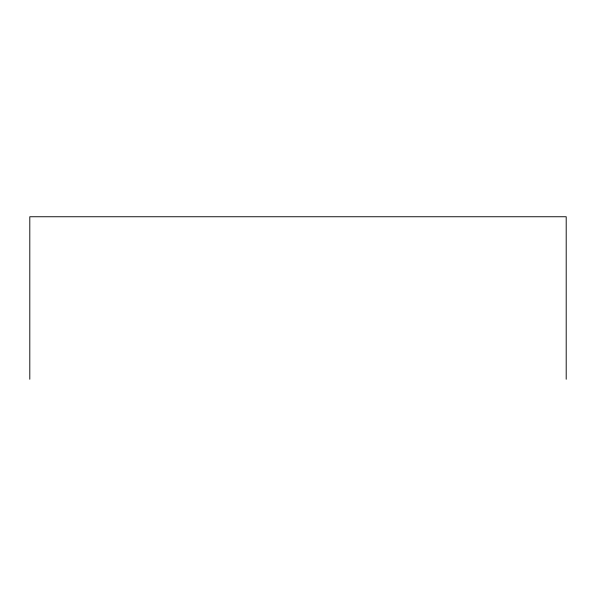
<?xml version="1.0" encoding="UTF-8"?>
<svg xmlns="http://www.w3.org/2000/svg" width="596" height="596" viewBox="0 0 596 596"><rect width="100%" height="100%" fill="white"/><g stroke="black" fill="none" stroke-linecap="round" stroke-linejoin="round"><path stroke-width="0.89" d="M566.2 379.25L566.2 216.75L29.8 216.75L29.8 379.25"/></g></svg>
